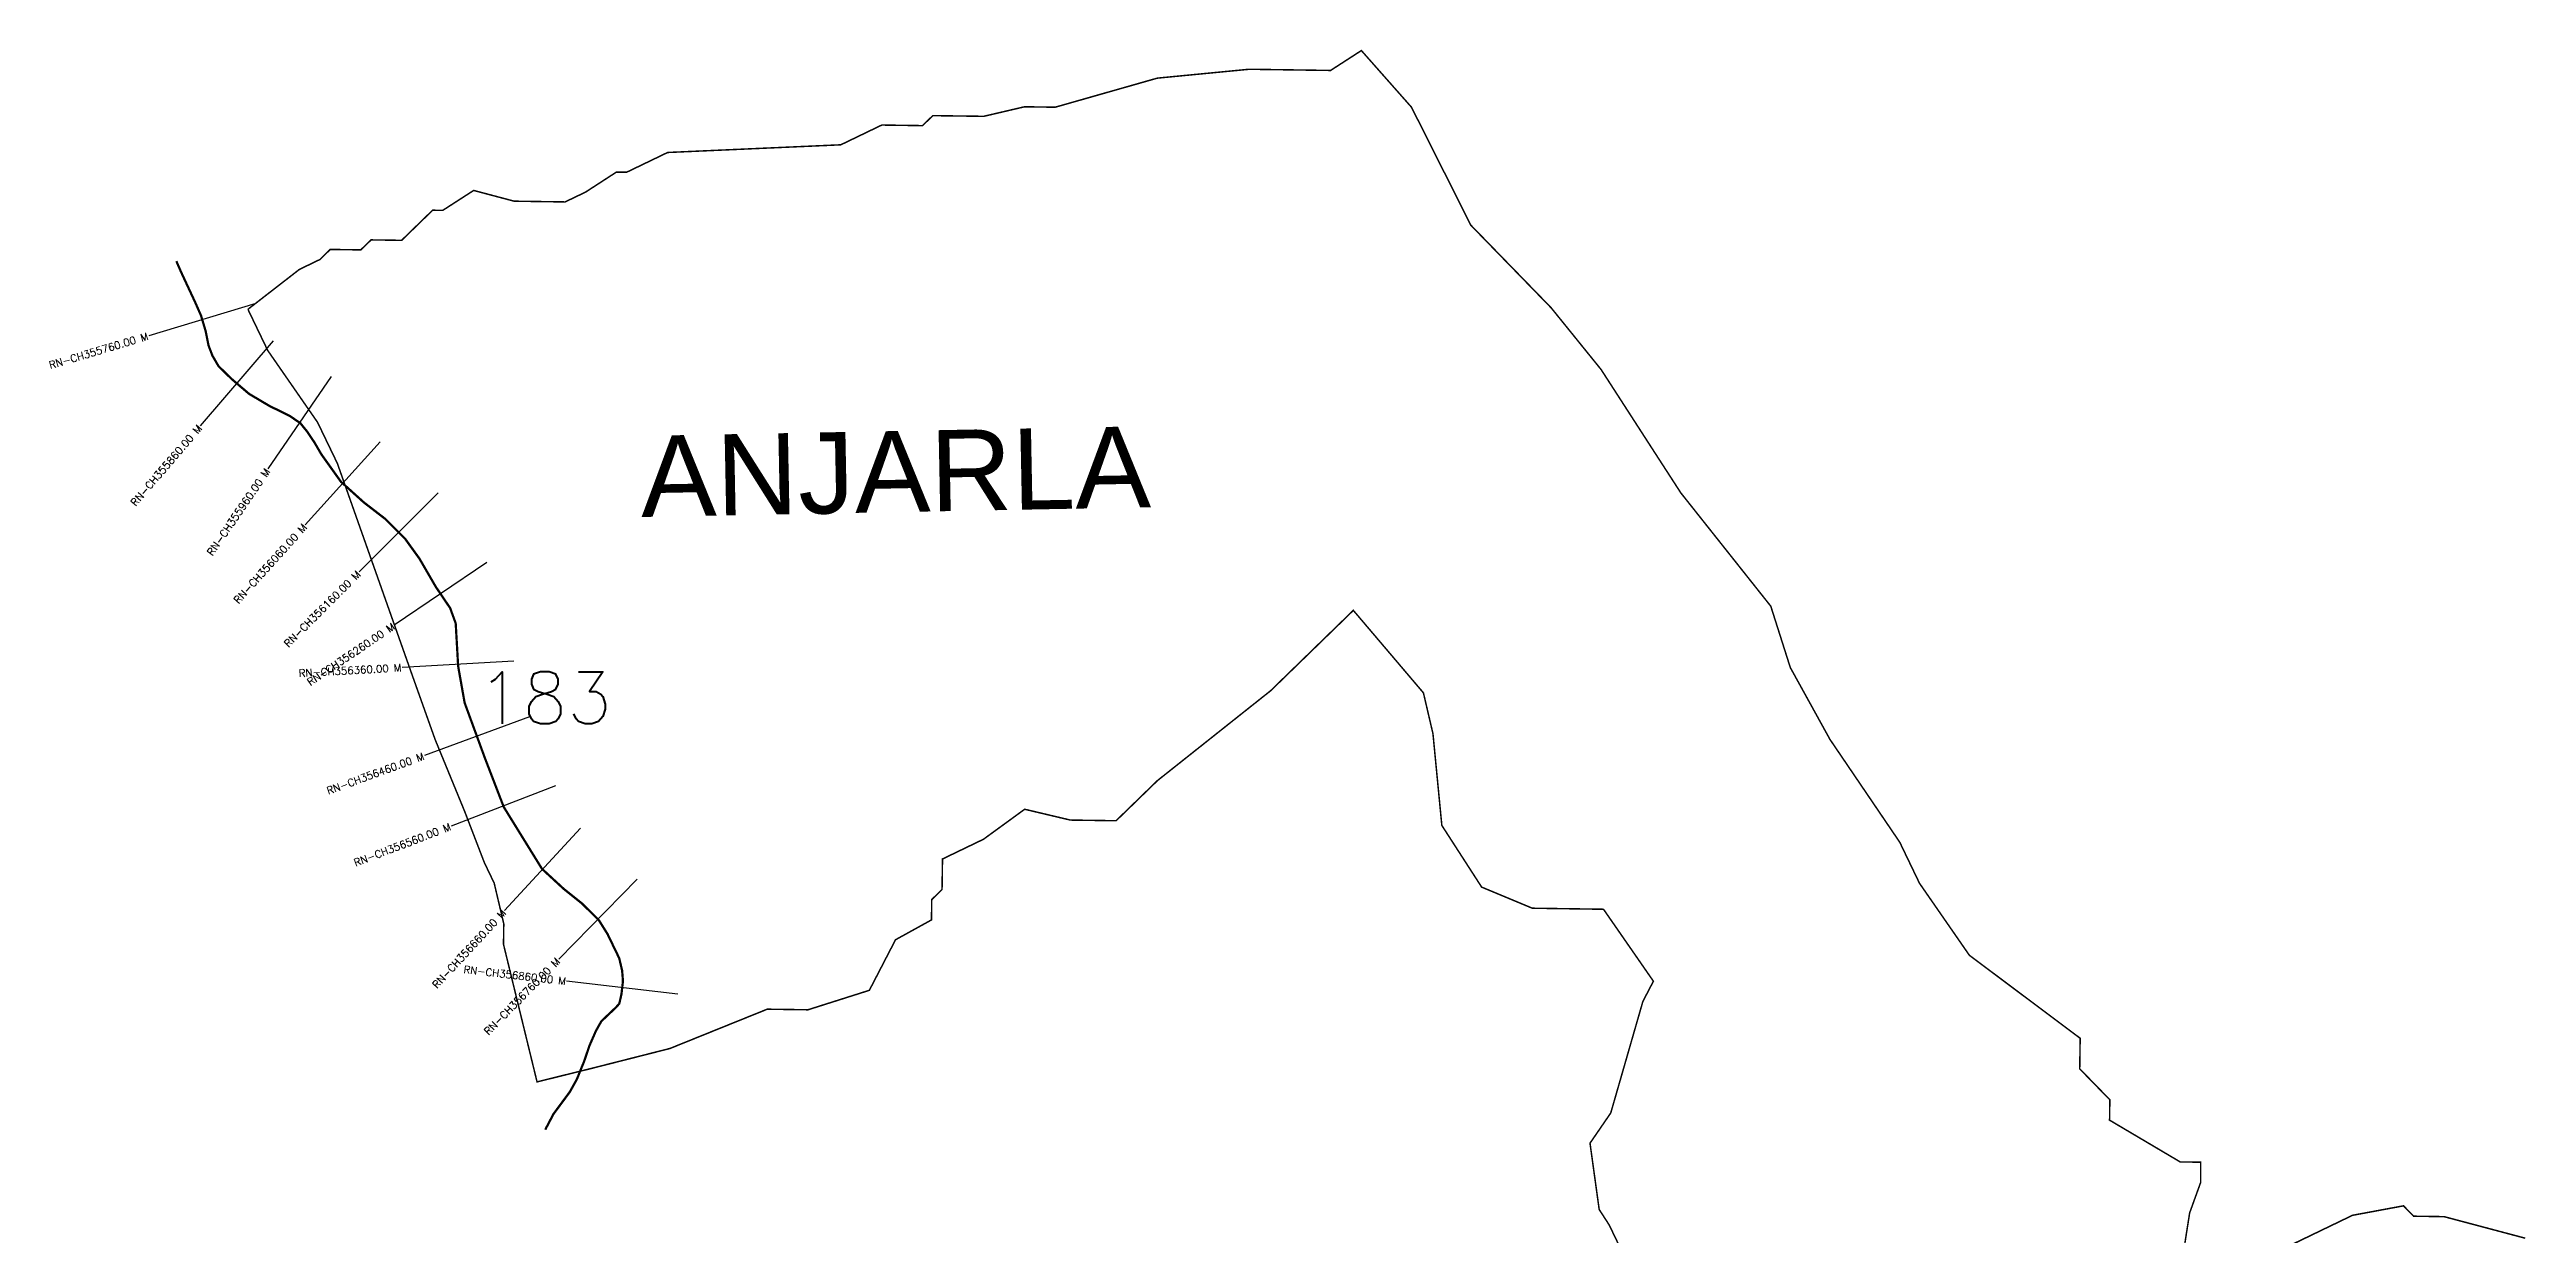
# Model space of a CAD drawing. Header units: metres. Extents: x 296007 to 299963, y 1972898 to 1977563.
# Drawn here: x 296007 to 299329, y 1975974 to 1977563 of the extents above; entities that cross this region are included whole.
import ezdxf
from ezdxf.enums import TextEntityAlignment as Align

# ---------------------------------------------------------------- set-up
doc = ezdxf.new("R2010")
doc.units = ezdxf.units.M
doc.header["$MEASUREMENT"] = 0
for name, color, linetype in [('CS', 134, 'Continuous'), ('CSMark', 6, 'Continuous'), ('NATURALLY PROTECTED', 3, 'Continuous'), ('VILLAGE NAME', 250, 'Continuous')]:
    doc.layers.add(name, color=color, linetype=linetype)
doc.styles.get("Standard").update_dxf_attribs({"font": 'simplex.shx'})

msp = doc.modelspace()

# ---------------------------------------------------------------- linework, layer by layer
at = {"color": 6, "const_width": 2, "flags": 128}
for points in [[(296273.4, 1977215), (296342.4, 1977268.5), (296369.9, 1977281.8), (296383.8, 1977295.3), (296424.7, 1977294.7), (296438.6, 1977308.1), (296479.5, 1977307.5), (296521.1, 1977347.9), (296534.7, 1977347.7), (296576.1, 1977374.4), (296630.4, 1977360), (296698.7, 1977359), (296726.2, 1977372.2), (296767.5, 1977399), (296781.2, 1977398.8), (296836.2, 1977425.3), (297068.4, 1977435.6), (297123.4, 1977462.1), (297178, 1977461.3), (297191.8, 1977474.7), (297260.1, 1977473.8), (297314.9, 1977486.6), (297355.9, 1977486), (297492.9, 1977525), (297616, 1977536.9), (297725.2, 1977535.3), (297766.5, 1977562), (297833.7, 1977486), (297913.3, 1977327.8), (298021, 1977217), (298088, 1977134.2), (298156.2, 1977028.6), (298194.9, 1976968.8), (298315.5, 1976816.9), (298341.7, 1976734.6), (298394.9, 1976638.2), (298488.5, 1976500.3), (298514.9, 1976445.4), (298581.8, 1976348.8), (298730.4, 1976237.5), (298729.8, 1976196.5), (298770.2, 1976155), (298769.8, 1976127.7), (298864.5, 1976071.7), (298891.9, 1976071.3), (298891.9, 1976044), (298877.2, 1976003.3), (298862.2, 1975907.9)], [(298125.3, 1975932.2), (298098.8, 1975987.2), (298085.4, 1976007.9), (298073.1, 1976096.8), (298100.9, 1976137.3), (298144, 1976286.9), (298158.1, 1976314), (298091.2, 1976410.5), (297995.7, 1976411.9), (297927.8, 1976440.2), (297874.4, 1976522.9), (297862.5, 1976645.9), (297849.7, 1976700.7), (297755.7, 1976811.3), (297644.9, 1976703.6), (297493, 1976583), (297437.6, 1976529.2), (297376.2, 1976530.1), (297315, 1976544.6), (297259.8, 1976504.4), (297204.8, 1976477.9), (297204.2, 1976437), (297190.4, 1976423.5), (297190, 1976396.2), (297141.8, 1976369.6), (297106.7, 1976301.8), (297024.4, 1976275.7), (296969.8, 1976276.5), (296839.3, 1976223.8), (296733.8, 1976197), (296661.1, 1976179), (296616.1, 1976363.5), (296616.5, 1976390.9), (296603.6, 1976445.6), (296590.4, 1976473.1), (296564, 1976541.8), (296524.5, 1976637.9), (296492.9, 1976726.6), (296442.9, 1976868), (296402.1, 1976983.5), (296393.3, 1977008.4), (296366.8, 1977063.4), (296299.9, 1977159.9), (296273.4, 1977215)], [(299013.1, 1975960.3), (299095.6, 1976000.1), (299164, 1976012.8), (299177.5, 1975998.9), (299218.4, 1975998.3), (299327.2, 1975969.4)]]:
    msp.add_lwpolyline(points, dxfattribs=at)
at = {"layer": 'CS'}
for p, q in [((296284, 1977222.6), (296140.3, 1977179.6)), ((296307.1, 1977172.8), (296209.5, 1977058.9)), ((296385.1, 1977124.9), (296300.3, 1977001.1)), ((296450.7, 1977037.4), (296350.2, 1976926)), ((296528.6, 1976968.9), (296422.6, 1976862.8)), ((296593.8, 1976875.5), (296469.5, 1976791.5)), ((296630, 1976743), (296480.3, 1976734.7)), ((296650.9, 1976668.4), (296510.1, 1976616.7)), ((296685.9, 1976575.9), (296545.9, 1976522.1)), ((296719.3, 1976519.1), (296617.6, 1976408.9)), ((296795.3, 1976450.7), (296690.1, 1976343.7)), ((296849.8, 1976296.5), (296700.8, 1976313.9))]:
    msp.add_line(p, q, dxfattribs=at)
at = {"layer": 'NATURALLY PROTECTED', "const_width": 3, "flags": 128}
msp.add_lwpolyline([(296177.4, 1977279.6), (296183.5, 1977265.5), (296202.2, 1977225.4), (296210.5, 1977206.6), (296216.8, 1977185.4), (296220.5, 1977166.6), (296225.8, 1977152.8), (296234, 1977138.7), (296251.3, 1977121.8), (296274.8, 1977101.7), (296302.3, 1977085.4), (296329.2, 1977072.2), (296343.6, 1977062.4), (296352.6, 1977051.3), (296362.4, 1977036.8), (296371.9, 1977020.5), (296398.1, 1976983.8), (296428.9, 1976956), (296457.2, 1976934.2), (296484.4, 1976907), (296503.5, 1976880.5), (296525.3, 1976842.9), (296544.6, 1976814.3), (296552, 1976793.9), (296553.4, 1976769.7), (296555.3, 1976736.3), (296564, 1976687.3), (296591.1, 1976613.4), (296616.4, 1976547.7), (296667.7, 1976464.7), (296697.1, 1976437.6), (296721.6, 1976418), (296743.9, 1976396), (296755.7, 1976377.1), (296771.3, 1976344.8), (296775.2, 1976328.2), (296776.3, 1976314.3), (296774.3, 1976296.8), (296771.4, 1976283.9), (296766.8, 1976278.8), (296747.4, 1976260.4), (296740.2, 1976247.7), (296731.2, 1976227.2), (296724.4, 1976207), (296714.5, 1976182.6), (296705.2, 1976165.8), (296683.1, 1976135.9), (296672.7, 1976116.1), (296672.3, 1976114.9)], dxfattribs=at)

# ---------------------------------------------------------------- texts
at = {"insert": (296581.5, 1976729), "char_height": 70, "attachment_point": 1}
msp.add_mtext_dynamic_manual_height_columns('183', width=95.172, gutter_width=1, heights=[0], dxfattribs=at)
at = {"layer": 'CSMark'}
for s, rotation, p in [('RN-CH355760.00 M', 16.673, (296139.3, 1977179.3)), ('RN-CH355860.00 M', 49.3741, (296208.8, 1977058.1)), ('RN-CH355960.00 M', 55.6143, (296299.8, 1977000.3)), ('RN-CH356060.00 M', 47.9587, (296349.6, 1976925.2)), ('RN-CH356160.00 M', 45.0181, (296421.8, 1976862.1)), ('RN-CH356260.00 M', 34.0274, (296468.7, 1976791)), ('RN-CH356360.00 M', 3.1823, (296479.3, 1976734.6)), ('RN-CH356460.00 M', 20.1561, (296509.1, 1976616.3)), ('RN-CH356560.00 M', 21.0274, (296545, 1976521.8)), ('RN-CH356660.00 M', 47.2785, (296616.9, 1976408.2)), ('RN-CH356860.00 M', 353.3414, (296699.8, 1976314)), ('RN-CH356760.00 M', 45.4996, (296689.4, 1976343))]:
    msp.add_text(s, height=10, rotation=rotation, dxfattribs=at).set_placement(p, align=Align.MIDDLE_RIGHT)
at = {"layer": 'VILLAGE NAME', "insert": (296798.9, 1977045.2), "char_height": 108.748, "attachment_point": 1, "rotation": 1.1028}
msp.add_mtext_dynamic_manual_height_columns('{\\fArial|b0|i0|c0|p34;ANJARLA}', width=1571.314, gutter_width=543.7, heights=[0], dxfattribs=at)

doc.saveas('drawing.dxf')
